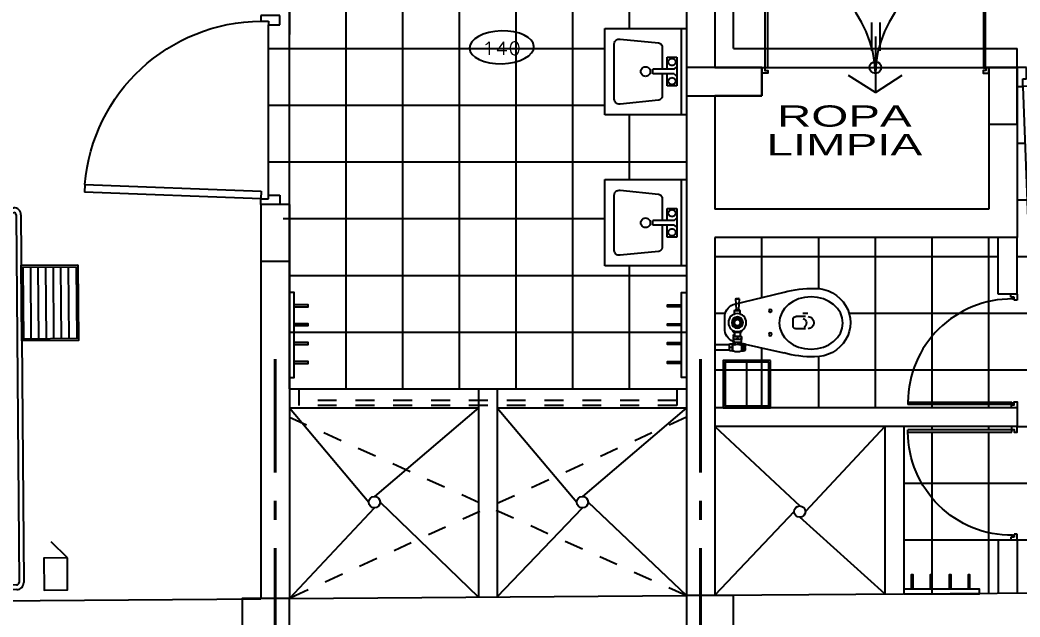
# Model space of a CAD drawing. Header units: millimetres. Extents: x 791 to 2661, y 209 to 602.
# Drawn here: x 1169.51 to 1174.8, y 473.17 to 476.33 of the extents above; entities that cross this region are included whole.
import ezdxf
from ezdxf.enums import TextEntityAlignment as Align

# ---------------------------------------------------------------- set-up
doc = ezdxf.new("R2010")
doc.units = ezdxf.units.MM
doc.header["$LTSCALE"] = 0.1
for name, pattern in [('ACAD_ISO10W100', [18, 12, -3, 0, -3]), ('DASHDOT', [1, 0.5, -0.25, 0, -0.25]), ('DASHED2', [9.525, 6.35, -3.175]), ('HIDDEN', [9.525, 6.35, -3.175])]:
    doc.linetypes.add(name, pattern=pattern)
for name, color, linetype in [('01', 1, 'Continuous'), ('02', 8, 'Continuous'), ('03', 8, 'Continuous'), ('06', 1, 'Continuous'), ('1TEXTO-05', 5, 'Continuous'), ('CASCO', 11, 'Continuous'), ('COLUMNAS', 1, 'Continuous'), ('Equipamiento', 1, 'Continuous'), ('N-AMB', 2, 'Continuous'), ('Pisos', 253, 'Continuous'), ('Proyecciones', 9, 'HIDDEN'), ('Puertas', 1, 'Continuous'), ('Sanitarios', 1, 'Continuous'), ('Ventana alta', 1, 'DASHED2')]:
    doc.layers.add(name, color=color, linetype=linetype)
doc.layers.add('EJES', color=1, linetype='DASHDOT', lineweight=40)
doc.styles.add('0', font='romans.SHX', dxfattribs={"width": 1.5})
doc.styles.add('ROMANS', font='', dxfattribs={"oblique": 1, "height": 0.075})
doc.styles.get('ROMANS').set_extended_font_data('Arial')
pattern_1 = [(360, (1176.73137, 473.27913), (7e-17, 0.3), []), (90, (1176.73137, 473.27913), (-0.3, 9e-17), [])]
pattern_2 = [(360, (1173.03137, 474.37913), (7e-17, 0.3), []), (90, (1173.03137, 474.37913), (-0.3, 9e-17), [])]

# ---------------------------------------------------------------- blocks, each defined once
blk = doc.blocks.new('A$C75F00277')
at = {"layer": 'Puertas'}
for p, q in [((0, 0.95), (0, 1)), ((0, 1), (0.1, 1)), ((0.06, 0.97), (0.06, 0.95)), ((0.1, 0.97), (0.06, 0.97)), ((0.1, 1), (0.1, 0.97)), ((0.06, 0.95), (0, 0.95)), ((1.0317, 0.106), (0.0985, 0.07)), ((1.0317, 0.106), (1.0333, 0.066)), ((0.0985, 0.07), (0.1, 0.03)), ((0.1, 0.03), (1.0333, 0.066)), ((0, 0.05), (0, 0)), ((0.06, 0.05), (0, 0.05)), ((0, 0), (0.1, 0)), ((0.06, 0.03), (0.06, 0.05)), ((0.1, 0.03), (0.06, 0.03)), ((0.1, 0), (0.1, 0.03))]:
    blk.add_line(p, q, dxfattribs=at)
blk.add_arc((0.0923, 0.0274), 0.9427, 4.7817, 89.5347, dxfattribs=at)
blk = doc.blocks.new('.6')
at = {"layer": '02'}
for p, q in [((-0.033, 0.579), (-0.033, 0.594)), ((-0.024, 0.579), (-0.033, 0.579)), ((-0.015, 0.579), (-0.024, 0.579)), ((-0.015, 0.564), (-0.015, 0.579)), ((0, 0.594), (0, 0.564)), ((0, 0.564), (-0.015, 0.564)), ((-0.5725, 0.0285), (-0.028, 0.0285)), ((-0.5725, 0.0285), (-0.5725, 0.0165)), ((-0.028, 0.0165), (-0.5725, 0.0165)), ((-0.028, 0.0285), (-0.028, 0.0165))]:
    blk.add_line(p, q, dxfattribs=at)
blk.add_lwpolyline([(0, 0), (-0.0304, 0), (-0.0304, 0.015), (-0.015, 0.015), (-0.015, 0.03), (0, 0.03)], close=True, dxfattribs=at)
at = {"layer": 'Puertas'}
for p, q in [((-0.024, 0.5695), (-0.015, 0.5695)), ((-0.028, 0.0165), (-0.028, 0.015))]:
    blk.add_line(p, q, dxfattribs=at)
blk.add_arc((-0.028, 0.025), 0.5445, 89.5746, 179.6297, dxfattribs=at)
blk = doc.blocks.new('puerta closet')
at = {"layer": 'Puertas'}
for p, q in [((1013.3278, 613.6709), (1013.3157, 613.6709)), ((1013.3157, 613.6709), (1013.3157, 613.121)), ((1013.3278, 613.1209), (1013.3278, 613.6709)), ((1014.4702, 613.1209), (1014.4702, 613.6709)), ((1014.4702, 613.6709), (1014.4823, 613.6709)), ((1014.4823, 613.6709), (1014.4823, 613.121)), ((1013.3278, 613.1209), (1013.3157, 613.1209)), ((1014.4702, 613.1209), (1014.4823, 613.1209))]:
    blk.add_line(p, q, dxfattribs=at)
for points in [[(1013.299, 613.6992), (1013.299, 613.6685), (1013.3141, 613.6685), (1013.3141, 613.6841), (1013.3293, 613.6841), (1013.3293, 613.6992)], [(1014.499, 613.6992), (1014.499, 613.6685), (1014.4838, 613.6685), (1014.4838, 613.6841), (1014.4687, 613.6841), (1014.4687, 613.6992)]]:
    blk.add_lwpolyline(points, close=True, dxfattribs=at)
for centre, start, end in [((1013.3063, 613.7134), 272.0773, 358.6307), ((1014.4917, 613.7134), 181.3693, 267.9227)]:
    blk.add_arc(centre, 0.5929, start, end, dxfattribs=at)
blk = doc.blocks.new('A$C634057D1')
for p, q in [((0, 0), (0, -0.0778)), ((0.027, 0), (0.027, -0.0778)), ((-0.212, -0.0973), (-0.2772, -0.3682)), ((-0.1795, -0.1048), (-0.182, -0.1073)), ((-0.162, -0.1048), (-0.1795, -0.1048)), ((-0.1795, -0.1348), (-0.1795, -0.1048)), ((-0.1591, -0.0988), (-0.162, -0.0988)), ((-0.162, -0.1062), (-0.162, -0.0988)), ((-0.0857, -0.0538), (-0.1421, -0.0538)), ((-0.066, -0.0978), (-0.0744, -0.0978)), ((-0.066, -0.0978), (-0.066, -0.1418)), ((-0.066, -0.1043), (-0.043, -0.1043)), ((-0.0477, -0.1043), (-0.0505, -0.0965)), ((-0.0472, -0.1043), (-0.0505, -0.0965)), ((-0.043, -0.0973), (-0.028, -0.0973)), ((-0.043, -0.1423), (-0.043, -0.0973)), ((-0.028, -0.1423), (-0.028, -0.0973)), ((-0.028, -0.0998), (-0.013, -0.0998)), ((-0.0169, -0.0973), (0.0437, -0.3664)), ((0.0037, -0.0993), (-0.013, -0.0993)), ((-0.013, -0.0993), (-0.013, -0.1403)), ((0.0331, -0.0948), (-0.0061, -0.0948)), ((-0.0061, -0.0948), (-0.0061, -0.0993)), ((0.0331, -0.0968), (-0.0061, -0.0968)), ((-0.0035, -0.0778), (-0.0035, -0.0948)), ((0.0305, -0.0778), (-0.0035, -0.0778)), ((0.0135, -0.0795), (0.0135, -0.0931)), ((0.0305, -0.0778), (0.0305, -0.0948)), ((0.0331, -0.0948), (0.0331, -0.0968)), ((-0.243, -0.1109), (-0.245, -0.1129)), ((-0.245, -0.1129), (-0.245, -0.1267)), ((-0.243, -0.1287), (-0.245, -0.1267)), ((-0.243, -0.1109), (-0.186, -0.1128)), ((-0.243, -0.1109), (-0.243, -0.1287)), ((-0.243, -0.1287), (-0.186, -0.1268)), ((-0.186, -0.1128), (-0.186, -0.1268)), ((-0.182, -0.1323), (-0.182, -0.1073)), ((-0.1795, -0.1348), (-0.182, -0.1323)), ((-0.162, -0.1348), (-0.1795, -0.1348)), ((-0.162, -0.1334), (-0.162, -0.1408)), ((-0.1591, -0.1408), (-0.162, -0.1408)), ((-0.066, -0.1418), (-0.0744, -0.1418)), ((-0.066, -0.1353), (-0.043, -0.1353)), ((-0.043, -0.1423), (-0.028, -0.1423)), ((-0.0408, -0.1198), (-0.0302, -0.1198)), ((-0.028, -0.1398), (-0.013, -0.1398)), ((0.0037, -0.1403), (-0.013, -0.1403)), ((-0.0061, -0.1403), (-0.0061, -0.1518)), ((0.0331, -0.1428), (-0.0061, -0.1428)), ((0.0331, -0.1518), (-0.0061, -0.1518)), ((-0.0035, -0.1518), (-0.0035, -0.1618)), ((0.0135, -0.1535), (0.0135, -0.1601)), ((0.0305, -0.1518), (0.0305, -0.1618)), ((0.0331, -0.1428), (0.0331, -0.1518)), ((0.0305, -0.1618), (-0.0035, -0.1618)), ((-0.099, -0.4147), (-0.134, -0.4147)), ((-0.149, -0.4801), (-0.149, -0.4297)), ((-0.084, -0.4801), (-0.084, -0.4297))]:
    blk.add_line(p, q)
blk.add_lwpolyline([(-0.1257, -0.1038), (-0.135, -0.1198), (-0.1257, -0.1358), (-0.1073, -0.1358), (-0.098, -0.1198), (-0.1073, -0.1038)], close=True)
for centre, radius in [((-0.1165, -0.1198), 0.0475), ((-0.1165, -0.1198), 0.03), ((-0.1165, -0.1198), 0.029), ((-0.1165, -0.1198), 0.0261), ((-0.1165, -0.1198), 0.024), ((-0.1165, -0.1198), 0.0232), ((-0.1165, -0.1198), 0.016), ((-0.1783, -0.2941), 0.00767), ((-0.0547, -0.2941), 0.00767)]:
    blk.add_circle(centre, radius)
for centre, radius, start, end in [((-0.1462, -0.1253), 0.0716, 87.5781, 156.9604), ((-0.1345, -0.1093), 0.0275, 157.5879, 171.3471), ((-0.0827, -0.1253), 0.0716, 23.0396, 92.4219), ((-0.0962, -0.1149), 0.0304, 7.8129, 34.2621), ((-0.0135, -0.1086), 0.0295, 157.5879, 202.4121), ((-0.0575, -0.1086), 0.0295, 337.5879, 22.4121), ((0.0241, -0.1198), 0.0371, 146.4915, 213.5085), ((0.005, -0.1001), 0.0223, 67.5879, 112.4121), ((0.005, -0.0725), 0.0223, 247.5879, 292.4121), ((0.039, -0.1198), 0.0408, 159.1987, 200.8013), ((0.022, -0.1001), 0.0223, 67.5879, 112.4121), ((0.022, -0.0725), 0.0223, 247.5879, 292.4121), ((-0.0134, -0.1198), 0.0519, 333.7158, 26.2842), ((-0.1802, -0.1176), 0.00754, 103.7683, 140.2425), ((-0.1802, -0.122), 0.00754, 219.7575, 256.2317), ((-0.1345, -0.1303), 0.0275, 188.6529, 202.4121), ((-0.0962, -0.1247), 0.0304, 325.7379, 352.1871), ((-0.0135, -0.131), 0.0295, 157.5879, 202.4121), ((-0.0575, -0.131), 0.0295, 337.5879, 22.4121), ((0.005, -0.1741), 0.0223, 67.5879, 112.4121), ((0.022, -0.1741), 0.0223, 67.5879, 112.4121), ((0.005, -0.1395), 0.0223, 247.5879, 292.4121), ((0.022, -0.1395), 0.0223, 247.5879, 292.4121), ((-0.134, -0.4297), 0.015, 90, 180), ((-0.099, -0.4297), 0.015, 0, 90), ((-0.1138, -0.4582), 0.0267, 202.8247, 331.5932), ((-0.1165, -0.4921), 0.0326, 184.6982, 357.3718)]:
    blk.add_arc(centre, radius, start, end)
for centre, major_axis, ratio, start_param, end_param in [((-0.1165, -0.5233), (0, -0.3339), 0.543435, 4.229443, 4.728782), ((-0.1165, -0.5233), (0, -0.3339), 0.543435, 1.554403, 2.060025), ((-0.1165, -0.5288), (0, -0.1893), 0.958462, 4.712389, 7.853982)]:
    blk.add_ellipse(centre, major_axis=major_axis, ratio=ratio, start_param=start_param, end_param=end_param)
blk.add_ellipse((-0.1144, -0.5096), major_axis=(0, -0.1683), ratio=0.821749)
blk = doc.blocks.new('A$C5FCB44E2')
at = {"layer": 'Sanitarios'}
for p, q in [((0, 0.4572, -0.1016), (0, 0.4572)), ((0, 0.4572, -0.1016), (0, 0.4572)), ((0, 0, -0.1016), (0, 0.4572, -0.1016)), ((0, 0.4572, -0.1016), (0.127, 0.4572, -0.1016)), ((0, 0), (0, 0.4572)), ((0, 0.4572), (0.127, 0.4572)), ((0.0254, 0.4572, 0.0508), (0.0254, 0, 0.0508)), ((0.127, 0.4572, -0.1016), (0.127, 0.4572)), ((0.127, 0.4572, -0.1016), (0.127, 0.4572)), ((0.127, 0.4572, -0.1016), (0.4318, 0.4572, -0.1016)), ((0.127, 0.4572), (0.4318, 0.4572)), ((0.4318, 0.4572, -0.1016), (0.4318, 0.4572)), ((0.4318, 0.4572, -0.1016), (0.4318, 0.4572)), ((0.4318, 0.4572, -0.1016), (0.4318, 0, -0.1016)), ((0.4318, 0.4572), (0.4318, 0)), ((0.1304, 0.3681), (0.1344, 0.3734)), ((0.1344, 0.3734), (0.1397, 0.3774)), ((0.1397, 0.3774), (0.1458, 0.3799)), ((0.1458, 0.3799), (0.1474, 0.3803)), ((0.1474, 0.3803), (0.3506, 0.4003)), ((0.3506, 0.4003), (0.3572, 0.4008)), ((0.3572, 0.4008), (0.3638, 0.3995)), ((0.3638, 0.3995), (0.3697, 0.3965)), ((0.3697, 0.3965), (0.3747, 0.3922)), ((0.3747, 0.3922), (0.3784, 0.3867)), ((0.3784, 0.3867), (0.3805, 0.3804)), ((0.3805, 0.3804), (0.381, 0.3754)), ((0.381, 0.3754), (0.381, 0.0818)), ((0.127, 0.3554), (0.1279, 0.362)), ((0.127, 0.2413), (0.127, 0.3554)), ((0.1279, 0.362), (0.1304, 0.3681)), ((0.0508, 0.1524, 0.0508), (0.0508, 0.3048, 0.0508)), ((0.0508, 0.3048, 0.0508), (0.1016, 0.3048, 0.0508)), ((0.0572, 0.2794, 0.0508), (0.0578, 0.2843, 0.0508)), ((0.0578, 0.2745, 0.0508), (0.0572, 0.2794, 0.0508)), ((0.0578, 0.2843, 0.0508), (0.0597, 0.2889, 0.0508)), ((0.0597, 0.2699, 0.0508), (0.0578, 0.2745, 0.0508)), ((0.0597, 0.2889, 0.0508), (0.0627, 0.2929, 0.0508)), ((0.0627, 0.2659, 0.0508), (0.0597, 0.2699, 0.0508)), ((0.0627, 0.2929, 0.0508), (0.0667, 0.2959, 0.0508)), ((0.0667, 0.2629, 0.0508), (0.0627, 0.2659, 0.0508)), ((0.0667, 0.2959, 0.0508), (0.0713, 0.2978, 0.0508)), ((0.0713, 0.2978, 0.0508), (0.0762, 0.2985, 0.0508)), ((0.0762, 0.2985, 0.0508), (0.0811, 0.2978, 0.0508)), ((0.0811, 0.2978, 0.0508), (0.0857, 0.2959, 0.0508)), ((0.0857, 0.2959, 0.0508), (0.0897, 0.2929, 0.0508)), ((0.0897, 0.2659, 0.0508), (0.0857, 0.2629, 0.0508)), ((0.0897, 0.2929, 0.0508), (0.0927, 0.2889, 0.0508)), ((0.0927, 0.2699, 0.0508), (0.0897, 0.2659, 0.0508)), ((0.0927, 0.2889, 0.0508), (0.0946, 0.2843, 0.0508)), ((0.0946, 0.2745, 0.0508), (0.0927, 0.2699, 0.0508)), ((0.0946, 0.2843, 0.0508), (0.0953, 0.2794, 0.0508)), ((0.0953, 0.2794, 0.0508), (0.0946, 0.2745, 0.0508)), ((0.1016, 0.3048, 0.0508), (0.1016, 0.2413, 0.0508)), ((0.0635, 0.2413, 0.0508), (0.0508, 0.254, 0.0508)), ((0.0635, 0.2159, 0.0508), (0.0508, 0.2032, 0.0508)), ((0.0635, 0.2413, 0.0508), (0.1778, 0.2413, 0.0508)), ((0.0635, 0.2159, 0.0508), (0.1778, 0.2159, 0.0508)), ((0.0713, 0.261, 0.0508), (0.0667, 0.2629, 0.0508)), ((0.0762, 0.2604, 0.0508), (0.0713, 0.261, 0.0508)), ((0.0811, 0.261, 0.0508), (0.0762, 0.2604, 0.0508)), ((0.0762, 0.2604, 0.0508), (0.0762, 0.2604, 0.0508)), ((0.0857, 0.2629, 0.0508), (0.0811, 0.261, 0.0508)), ((0.1016, 0.2159, 0.0508), (0.1016, 0.1524, 0.0508)), ((0.127, 0.1018), (0.127, 0.2159)), ((0.1778, 0.2413, 0.0508), (0.1778, 0.2159, 0.0508)), ((0.1905, 0.2286, 0.0508), (0.1914, 0.2352, 0.0508)), ((0.1914, 0.222, 0.0508), (0.1905, 0.2286, 0.0508)), ((0.1914, 0.2352, 0.0508), (0.1939, 0.2413, 0.0508)), ((0.1939, 0.2159, 0.0508), (0.1914, 0.222, 0.0508)), ((0.1939, 0.2413, 0.0508), (0.1979, 0.2466, 0.0508)), ((0.1979, 0.2106, 0.0508), (0.1939, 0.2159, 0.0508)), ((0.1979, 0.2466, 0.0508), (0.2032, 0.2506, 0.0508)), ((0.2032, 0.2506, 0.0508), (0.2093, 0.2531, 0.0508)), ((0.2093, 0.2531, 0.0508), (0.2159, 0.254, 0.0508)), ((0.2159, 0.254, 0.0508), (0.2225, 0.2531, 0.0508)), ((0.2225, 0.2531, 0.0508), (0.2286, 0.2506, 0.0508)), ((0.2286, 0.2506, 0.0508), (0.2339, 0.2466, 0.0508)), ((0.2339, 0.2466, 0.0508), (0.2379, 0.2413, 0.0508)), ((0.2379, 0.2159, 0.0508), (0.2339, 0.2106, 0.0508)), ((0.2379, 0.2413, 0.0508), (0.2404, 0.2352, 0.0508)), ((0.2404, 0.222, 0.0508), (0.2379, 0.2159, 0.0508)), ((0.2404, 0.2352, 0.0508), (0.2413, 0.2286, 0.0508)), ((0.2413, 0.2286, 0.0508), (0.2404, 0.222, 0.0508)), ((0.0572, 0.1778, 0.0508), (0.0578, 0.1827, 0.0508)), ((0.0578, 0.1729, 0.0508), (0.0572, 0.1778, 0.0508)), ((0.0578, 0.1827, 0.0508), (0.0597, 0.1873, 0.0508)), ((0.0597, 0.1683, 0.0508), (0.0578, 0.1729, 0.0508)), ((0.0597, 0.1873, 0.0508), (0.0627, 0.1913, 0.0508)), ((0.0627, 0.1643, 0.0508), (0.0597, 0.1683, 0.0508)), ((0.0627, 0.1913, 0.0508), (0.0667, 0.1943, 0.0508)), ((0.0667, 0.1613, 0.0508), (0.0627, 0.1643, 0.0508)), ((0.0667, 0.1943, 0.0508), (0.0713, 0.1962, 0.0508)), ((0.0713, 0.1594, 0.0508), (0.0667, 0.1613, 0.0508)), ((0.0713, 0.1962, 0.0508), (0.0762, 0.1969, 0.0508)), ((0.0762, 0.1588, 0.0508), (0.0713, 0.1594, 0.0508)), ((0.0762, 0.1969, 0.0508), (0.0811, 0.1962, 0.0508)), ((0.0811, 0.1594, 0.0508), (0.0762, 0.1588, 0.0508)), ((0.0762, 0.1588, 0.0508), (0.0762, 0.1588, 0.0508)), ((0.0811, 0.1962, 0.0508), (0.0857, 0.1943, 0.0508)), ((0.0857, 0.1613, 0.0508), (0.0811, 0.1594, 0.0508)), ((0.0857, 0.1943, 0.0508), (0.0897, 0.1913, 0.0508)), ((0.0897, 0.1643, 0.0508), (0.0857, 0.1613, 0.0508)), ((0.0897, 0.1913, 0.0508), (0.0927, 0.1873, 0.0508)), ((0.0927, 0.1683, 0.0508), (0.0897, 0.1643, 0.0508)), ((0.0927, 0.1873, 0.0508), (0.0946, 0.1827, 0.0508)), ((0.0946, 0.1729, 0.0508), (0.0927, 0.1683, 0.0508)), ((0.0946, 0.1827, 0.0508), (0.0953, 0.1778, 0.0508)), ((0.0953, 0.1778, 0.0508), (0.0946, 0.1729, 0.0508)), ((0.2032, 0.2066, 0.0508), (0.1979, 0.2106, 0.0508)), ((0.2093, 0.2041, 0.0508), (0.2032, 0.2066, 0.0508)), ((0.2159, 0.2032, 0.0508), (0.2093, 0.2041, 0.0508)), ((0.2225, 0.2041, 0.0508), (0.2159, 0.2032, 0.0508)), ((0.2159, 0.2032, 0.0508), (0.2159, 0.2032, 0.0508)), ((0.2286, 0.2066, 0.0508), (0.2225, 0.2041, 0.0508)), ((0.2339, 0.2106, 0.0508), (0.2286, 0.2066, 0.0508)), ((0.1016, 0.1524, 0.0508), (0.0508, 0.1524, 0.0508)), ((0.1271, 0.1002), (0.127, 0.1018)), ((0.1283, 0.0936), (0.1271, 0.1002)), ((0.1313, 0.0877), (0.1283, 0.0936)), ((0.1356, 0.0827), (0.1313, 0.0877)), ((0.1411, 0.079), (0.1356, 0.0827)), ((0.1474, 0.0769), (0.1411, 0.079)), ((0.3506, 0.0569), (0.1474, 0.0769)), ((0.3556, 0.0564), (0.3506, 0.0569)), ((0.3622, 0.0573), (0.3556, 0.0564)), ((0.3683, 0.0598), (0.3622, 0.0573)), ((0.3736, 0.0638), (0.3683, 0.0598)), ((0.3776, 0.0691), (0.3736, 0.0638)), ((0.3801, 0.0752), (0.3776, 0.0691)), ((0.381, 0.0818), (0.3801, 0.0752)), ((0, 0, -0.1016), (0, 0)), ((0, 0, -0.1016), (0, 0)), ((0.127, 0, -0.1016), (0, 0, -0.1016)), ((0.127, 0), (0, 0)), ((0.127, 0, -0.1016), (0.127, 0)), ((0.127, 0, -0.1016), (0.127, 0)), ((0.4318, 0, -0.1016), (0.127, 0, -0.1016)), ((0.4318, 0), (0.127, 0)), ((0.4318, 0, -0.1016), (0.4318, 0)), ((0.4318, 0, -0.1016), (0.4318, 0))]:
    blk.add_line(p, q, dxfattribs=at)
blk = doc.blocks.new('CC-6')
at = {"layer": 'Equipamiento', "linetype": 'Continuous'}
for p, q in [((-1.9391, 0.1164), (-1.939, 0.9039)), ((-1.9141, 0.1164), (-1.914, 0.9039)), ((-1.9016, 0.9414), (0.0435, 0.9414)), ((-1.9016, 0.9164), (0.0435, 0.9164)), ((0.056, 0.9039), (0.0559, 0.1164)), ((0.081, 0.9039), (0.0809, 0.1164)), ((-1.8641, 0.1664), (-1.864, 0.8539)), ((-1.8516, 0.8664), (-1.3766, 0.8664)), ((-1.3641, 0.1664), (-1.364, 0.8539)), ((-1.3766, 0.1539), (-1.8516, 0.1539)), ((0.0435, 0.1039), (-1.9016, 0.1039)), ((0.0435, 0.0789), (-1.9016, 0.0789))]:
    blk.add_line(p, q, dxfattribs=at)
for points in [[(-1.9015, 0.9414, 0.414214), (-1.939, 0.9039)], [(-1.9015, 0.9164, 0.414214), (-1.914, 0.9039)], [(0.081, 0.9039, 0.414214), (0.0435, 0.9414)], [(0.056, 0.9039, 0.414214), (0.0435, 0.9164)], [(-1.8515, 0.8664, 0.414214), (-1.864, 0.8539)], [(-1.364, 0.8539, 0.414214), (-1.3765, 0.8664)], [(-1.864, 0.1664, 0.414214), (-1.8515, 0.1539)], [(-1.3765, 0.1539, 0.414214), (-1.364, 0.1664)], [(-1.939, 0.1164, 0.414214), (-1.9015, 0.0789)], [(-1.914, 0.1164, 0.414214), (-1.9015, 0.1039)], [(0.0435, 0.1039, 0.414214), (0.056, 0.1164)], [(0.0435, 0.0789, 0.414214), (0.081, 0.1164)]]:
    blk.add_lwpolyline(points, format="xyb", dxfattribs=at)
blk = doc.blocks.new('MA-47')
for p, q in [((-0.1, 0.01), (-0.1, 0.39)), ((-0.06, 0.01), (-0.06, 0.39)), ((-0.02, 0.01), (-0.02, 0.39)), ((0.02, 0.01), (0.02, 0.39)), ((0.06, 0.01), (0.06, 0.39)), ((0.1, 0.01), (0.1, 0.39))]:
    blk.add_line(p, q)
for points in [[(0.15, 0.4), (0.15, 0), (-0.15, 0), (-0.15, 0.4)], [(0.14, 0.39), (0.14, 0.01), (-0.14, 0.01), (-0.14, 0.39)]]:
    blk.add_lwpolyline(points, close=True)
blk = doc.blocks.new('A$C43255245')
at = {"layer": 'Equipamiento', "rotation": 90}
blk.add_blockref('MA-47', (0.4, 0.15), dxfattribs=at)
blk = doc.blocks.new('TIMBRE-1')
blk.add_line((0, -0.085), (0.0849, -0.1699))
blk.add_lwpolyline([(0, -0.085), (0.125, -0.085), (0.125, 0.085), (0, 0.085)], close=True)
blk = doc.blocks.new('A$C28521B53')
at = {"layer": 'Equipamiento', "rotation": 180}
blk.add_blockref('TIMBRE-1', (0.125, 0.085), dxfattribs=at)
blk = doc.blocks.new('MP-1')
at = {"layer": 'Equipamiento'}
blk.add_line((0.115, 0), (0.115, -0.23), dxfattribs=at)
for points in [[(-0.01, -0.24), (0.24, -0.24), (0.24, 0.01), (-0.01, 0.01)], [(0, -0.23), (0.23, -0.23), (0.23, 0), (0, 0)]]:
    blk.add_lwpolyline(points, close=True, dxfattribs=at)
blk = doc.blocks.new('MCC34')
for p, q in [((1020.0426, 590.2017), (1020.0426, 590.1267)), ((1020.1426, 590.2017), (1020.1426, 590.1267)), ((1020.2426, 590.2017), (1020.2426, 590.1267))]:
    blk.add_line(p, q)
blk.add_lwpolyline([(1020.2926, 590.2267), (1019.8926, 590.2267), (1019.8926, 590.2017), (1020.2926, 590.2017)], close=True)
for points in [[(1019.9426, 590.2017), (1019.9426, 590.1267), (1019.9526, 590.1267), (1019.9526, 590.2017)], [(1020.0426, 590.2017), (1020.0426, 590.1267), (1020.0526, 590.1267), (1020.0526, 590.2017)], [(1020.1426, 590.2017), (1020.1426, 590.1267), (1020.1526, 590.1267), (1020.1526, 590.2017)], [(1020.2426, 590.2017), (1020.2426, 590.1267), (1020.2526, 590.1267), (1020.2526, 590.2017)]]:
    blk.add_lwpolyline(points)
blk = doc.blocks.new('MC-34')
for p, q in [((-0.025, 0.05), (-0.1, 0.05)), ((-0.025, -0.05), (-0.1, -0.05)), ((-0.025, -0.15), (-0.1, -0.15))]:
    blk.add_line(p, q)
blk.add_lwpolyline([(0, -0.225), (0, 0.225), (-0.025, 0.225), (-0.025, -0.225)], close=True)
for points in [[(-0.025, 0.15), (-0.1, 0.15), (-0.1, 0.14), (-0.025, 0.14)], [(-0.025, 0.05), (-0.1, 0.05), (-0.1, 0.04), (-0.025, 0.04)], [(-0.025, -0.05), (-0.1, -0.05), (-0.1, -0.06), (-0.025, -0.06)], [(-0.025, -0.15), (-0.1, -0.15), (-0.1, -0.16), (-0.025, -0.16)]]:
    blk.add_lwpolyline(points)
blk = doc.blocks.new('A$C34EA66F1')
at = {"layer": 'Equipamiento', "rotation": 180}
blk.add_blockref('MC-34', (0, 0.225), dxfattribs=at)

msp = doc.modelspace()

# ---------------------------------------------------------------- hatches: boundary and pattern name
at = {"layer": 'Pisos'}
h = msp.add_hatch(dxfattribs=at)
h.set_pattern_fill('_USER', color=256, scale=0.3, style=0, double=1, pattern_type=0)
h.set_pattern_definition(pattern_2)
h.paths.add_polyline_path([(1172.5996, 476.286), (1172.9044, 476.286), (1173.0314, 476.286), (1173.0314, 476.9291), (1172.8064, 476.9291), (1172.8064, 476.9291), (1172.766, 476.9291), (1172.766, 476.9493), (1172.7733, 476.9493), (1172.7733, 476.9615, 0.414496), (1172.0447, 477.7002), (1172.0447, 476.9669), (1172.0266, 476.9669), (1172.0266, 476.9493), (1172.0468, 476.9493), (1172.0468, 476.9291), (1172.0064, 476.9291), (1172.0064, 476.9291), (1171.7314, 476.9291), (1171.691, 476.9291), (1171.691, 476.9493), (1171.6983, 476.9493), (1171.6983, 476.9615, 0.414496), (1170.9697, 477.7002), (1170.9697, 476.9669), (1170.9516, 476.9669), (1170.9516, 476.9493), (1170.9718, 476.9493), (1170.9718, 476.9291), (1170.9314, 476.9291), (1170.9314, 476.0541), (1170.8614, 476.0541), (1170.8614, 476.0301), (1171.608, 476.0013), (1171.6067, 475.9694, -0.387638), (1170.8614, 475.2781), (1170.8614, 475.2541), (1170.9314, 475.2541), (1170.9314, 474.3791), (1171.9314, 474.3791), (1172.0314, 474.3791), (1173.0314, 474.3791), (1173.0314, 475.0288), (1172.9044, 475.0288), (1172.5996, 475.0288), (1172.5996, 475.486), (1172.9044, 475.486), (1173.0314, 475.486), (1173.0314, 475.8288), (1172.9044, 475.8288), (1172.5996, 475.8288)])
h = msp.add_hatch(dxfattribs=at)
h.set_pattern_fill('_USER', color=256, scale=0.3, style=0, double=1, pattern_type=0)
h.set_pattern_definition(pattern_2)
h.paths.add_polyline_path([(1170.9314, 475.3541), (1171.2548, 475.3796), (1171.7533, 475.7224), (1171.694, 476.0095), (1171.361, 476.096), (1171.0737, 476.096), (1170.9757, 476.2084), (1170.8214, 476.3041), (1170.8214, 475.4041), (1170.8814, 475.4041), (1170.8814, 475.3541)])
h = msp.add_hatch(dxfattribs=at)
h.set_pattern_fill('_USER', color=256, scale=0.3, style=0, double=1, pattern_type=0)
h.set_pattern_definition(pattern_1)
edge = h.paths.add_edge_path()
edge.add_line((1174.7814, 473.299), (1176.7314, 473.314))
edge.add_line((1176.7314, 473.314), (1176.7314, 474.2991))
edge.add_line((1176.7314, 474.2991), (1176.507, 474.2889))
edge.add_arc((1176.4921, 474.4736), 0.1853, 240.9746, 274.6235, ccw=False)
edge.add_arc((1176.5006, 474.4613), 0.1792, 211.0076, 236.6819, ccw=False)
edge.add_arc((1176.5194, 474.4696), 0.1996, 189.2906, 210.2565, ccw=False)
edge.add_arc((1176.705, 474.5083), 0.389, 183.6551, 190.5033, ccw=False)
edge.add_arc((1179.2335, 474.5291), 2.9171, 179.1036, 180.8964, ccw=False)
edge.add_arc((1176.705, 474.55), 0.389, 169.4967, 176.3449, ccw=False)
edge.add_arc((1176.5194, 474.5887), 0.1996, 149.7435, 170.7094, ccw=False)
edge.add_arc((1176.5006, 474.5969), 0.1792, 123.3181, 148.9924, ccw=False)
edge.add_arc((1176.4921, 474.5846), 0.1853, 85.3765, 119.0254, ccw=False)
edge.add_line((1176.507, 474.7693), (1176.7314, 474.7591))
edge.add_line((1176.7314, 474.7591), (1176.7314, 475.0991))
edge.add_line((1176.7314, 475.0991), (1176.507, 475.0889))
edge.add_arc((1176.4921, 475.2736), 0.1853, 240.9746, 274.6235, ccw=False)
edge.add_arc((1176.5006, 475.2613), 0.1792, 211.0076, 236.6819, ccw=False)
edge.add_arc((1176.5194, 475.2696), 0.1996, 189.2906, 210.2565, ccw=False)
edge.add_arc((1176.705, 475.3083), 0.389, 183.6551, 190.5033, ccw=False)
edge.add_arc((1179.2335, 475.3291), 2.9171, 179.1036, 180.8964, ccw=False)
edge.add_arc((1176.705, 475.35), 0.389, 169.4967, 176.3449, ccw=False)
edge.add_arc((1176.5194, 475.3887), 0.1996, 149.7435, 170.7094, ccw=False)
edge.add_arc((1176.5006, 475.3969), 0.1792, 123.3181, 148.9924, ccw=False)
edge.add_arc((1176.4921, 475.3846), 0.1853, 85.3765, 119.0254, ccw=False)
edge.add_line((1176.507, 475.5693), (1176.7314, 475.5591))
edge.add_line((1176.7314, 475.5591), (1176.7314, 475.9291))
edge.add_line((1176.7314, 475.9291), (1175.7814, 475.9291))
edge.add_line((1175.7814, 475.9291), (1175.7814, 475.9791))
edge.add_line((1175.7814, 475.9791), (1175.7514, 475.9791))
edge.add_arc((1174.8087, 475.9868), 0.9427, 274.7817, 359.5347, ccw=False)
edge.add_line((1174.8873, 475.0474), (1174.8473, 475.0459))
edge.add_line((1174.8473, 475.0459), (1174.8114, 475.9791))
edge.add_line((1174.8114, 475.9791), (1174.7814, 475.9791))
edge.add_line((1174.7814, 475.9791), (1174.7814, 474.8488))
edge.add_line((1174.7814, 474.8488), (1174.7662, 474.8488))
edge.add_line((1174.7662, 474.8488), (1174.7662, 474.8543))
edge.add_line((1174.7662, 474.8543), (1174.7571, 474.8543))
edge.add_arc((1174.753, 474.3044), 0.55, 89.5746, 179.6297)
edge.add_line((1174.2031, 474.3079), (1174.753, 474.3079))
edge.add_line((1174.753, 474.3079), (1174.753, 474.2943))
edge.add_line((1174.753, 474.2943), (1174.7662, 474.2943))
edge.add_line((1174.7662, 474.2943), (1174.7662, 474.3094))
edge.add_line((1174.7662, 474.3094), (1174.7814, 474.3094))
edge.add_line((1174.7814, 474.3094), (1174.7814, 474.1488))
edge.add_line((1174.7814, 474.1488), (1174.7662, 474.1488))
edge.add_line((1174.7662, 474.1488), (1174.7662, 474.164))
edge.add_line((1174.7662, 474.164), (1174.753, 474.164))
edge.add_line((1174.753, 474.164), (1174.753, 474.1503))
edge.add_line((1174.753, 474.1503), (1174.2031, 474.1503))
edge.add_arc((1174.753, 474.1539), 0.55, 180.3703, 270.4254)
edge.add_line((1174.7571, 473.6039), (1174.7662, 473.6039))
edge.add_line((1174.7662, 473.6039), (1174.7662, 473.6094))
edge.add_line((1174.7662, 473.6094), (1174.7814, 473.6094))
edge.add_line((1174.7814, 473.6094), (1174.7814, 473.299))
h = msp.add_hatch(dxfattribs=at)
h.set_pattern_fill('_USER', color=256, scale=0.3, style=0, double=1, pattern_type=0)
h.set_pattern_definition(pattern_1)
edge = h.paths.add_edge_path()
edge.add_line((1174.7571, 474.8543), (1174.7662, 474.8543))
edge.add_line((1174.7662, 474.8543), (1174.7662, 474.864))
edge.add_line((1174.7662, 474.864), (1174.7571, 474.864))
edge.add_line((1174.7571, 474.864), (1174.748, 474.864))
edge.add_line((1174.748, 474.864), (1174.748, 474.8791))
edge.add_line((1174.748, 474.8791), (1174.6814, 474.8791))
edge.add_line((1174.6814, 474.8791), (1174.6814, 475.1791))
edge.add_line((1174.6814, 475.1791), (1173.1814, 475.1791))
edge.add_line((1173.1814, 475.1791), (1173.1814, 474.6126))
edge.add_line((1173.1814, 474.6126), (1173.2592, 474.6126))
edge.add_line((1173.2592, 474.6126), (1173.2592, 474.6161))
edge.add_line((1173.2592, 474.6161), (1173.2762, 474.6161))
edge.add_line((1173.2762, 474.6161), (1173.2762, 474.6188))
edge.add_line((1173.2762, 474.6188), (1173.2796, 474.6188))
edge.add_arc((1173.3012, 474.5885), 0.0371, 123.5085, 125.4136, ccw=False)
edge.add_line((1173.2807, 474.6195), (1173.2807, 474.6287))
edge.add_arc((1173.3067, 474.6953), 0.0716, 177.5781, 248.6697, ccw=False)
edge.add_line((1173.2352, 474.6984), (1173.2352, 474.7558))
edge.add_arc((1173.3067, 474.7588), 0.0716, 113.0396, 182.4219, ccw=False)
edge.add_line((1173.2787, 474.8247), (1173.2932, 474.8281))
edge.add_line((1173.2932, 474.8281), (1173.2922, 474.8576))
edge.add_line((1173.2922, 474.8576), (1173.3102, 474.8576))
edge.add_line((1173.3102, 474.8576), (1173.3093, 474.832))
edge.add_line((1173.3093, 474.832), (1173.5496, 474.8898))
edge.add_ellipse((1173.7046, 474.7291), major_axis=(0.3339, 0), ratio=0.543435, start_angle=89.0607, end_angle=117.6708, ccw=False)
edge.add_ellipse((1173.7101, 474.7291), major_axis=(0.1893, 0), ratio=0.958462, start_angle=270, end_angle=450, ccw=False)
edge.add_ellipse((1173.7046, 474.7291), major_axis=(0.3339, 0), ratio=0.543435, start_angle=241.9692, end_angle=270.9393, ccw=False)
edge.add_line((1173.5477, 474.5689), (1173.3432, 474.615))
edge.add_line((1173.3432, 474.615), (1173.3432, 474.5821))
edge.add_line((1173.3432, 474.5821), (1173.3332, 474.5821))
edge.add_line((1173.3332, 474.5821), (1173.3332, 474.5795))
edge.add_line((1173.3332, 474.5795), (1173.3242, 474.5795))
edge.add_arc((1173.3012, 474.6261), 0.0519, 243.7158, 296.2842, ccw=False)
edge.add_line((1173.2782, 474.5795), (1173.2732, 474.5795))
edge.add_arc((1173.2539, 474.5906), 0.0223, 330.0509, 337.5879)
edge.add_line((1173.2745, 474.5821), (1173.2592, 474.5821))
edge.add_line((1173.2592, 474.5821), (1173.2592, 474.5856))
edge.add_line((1173.2592, 474.5856), (1173.1814, 474.5856))
edge.add_line((1173.1814, 474.5856), (1173.1814, 474.2791))
edge.add_line((1173.1814, 474.2791), (1174.7507, 474.2791))
edge.add_line((1174.7507, 474.2791), (1174.7507, 474.2958))
edge.add_line((1174.7507, 474.2958), (1174.2031, 474.2958))
edge.add_line((1174.2031, 474.2958), (1174.2031, 474.3079))
edge.add_arc((1174.753, 474.3044), 0.55, 89.5746, 179.6297, ccw=False)
h = msp.add_hatch(dxfattribs=at)
h.set_pattern_fill('_USER', color=256, scale=0.3, style=0, double=1, pattern_type=0)
h.set_pattern_definition(pattern_1)
edge = h.paths.add_edge_path()
edge.add_line((1174.1814, 473.2944), (1174.6814, 473.2983))
edge.add_line((1174.6814, 473.2983), (1174.6814, 473.5791))
edge.add_line((1174.6814, 473.5791), (1174.748, 473.5791))
edge.add_line((1174.748, 473.5791), (1174.748, 473.5943))
edge.add_line((1174.748, 473.5943), (1174.7662, 473.5943))
edge.add_line((1174.7662, 473.5943), (1174.7662, 473.6039))
edge.add_line((1174.7662, 473.6039), (1174.7571, 473.6039))
edge.add_arc((1174.753, 474.1539), 0.55, 180.3703, 270.4254, ccw=False)
edge.add_line((1174.2031, 474.1503), (1174.2031, 474.1625))
edge.add_line((1174.2031, 474.1625), (1174.7507, 474.1625))
edge.add_line((1174.7507, 474.1625), (1174.7507, 474.1791))
edge.add_line((1174.7507, 474.1791), (1174.1814, 474.1791))
edge.add_line((1174.1814, 474.1791), (1174.1814, 473.2944))

# ---------------------------------------------------------------- linework, layer by layer
at = {"layer": '01'}
msp.add_line((1174.0314, 476.2423), (1174.0314, 475.9469), dxfattribs=at)
at = {"layer": '02'}
msp.add_circle((1174.0314, 476.0791), 0.0311, dxfattribs=at)
at = {"layer": '03'}
for p, q in [((1174.0106, 476.3173), (1174.0103, 476.1673)), ((1174.0547, 476.3172), (1174.0544, 476.1672)), ((1174.0314, 475.9469), (1173.8884, 476.0365)), ((1174.0314, 475.9469), (1174.1736, 476.0376)), ((1174.6814, 474.8791), (1174.6814, 475.1791)), ((1174.7814, 474.8791), (1174.7814, 475.1791)), ((1174.7814, 474.8791), (1174.6814, 474.8791)), ((1174.7814, 473.5791), (1174.6814, 473.5791)), ((1174.6814, 473.5791), (1174.6814, 473.2983)), ((1174.7814, 473.5791), (1174.7814, 473.299))]:
    msp.add_line(p, q, dxfattribs=at)
at = {"layer": '06'}
for p, q in [((1173.1814, 478.5791), (1173.1814, 476.0791)), ((1170.9314, 478.4291), (1170.9314, 476.2541)), ((1173.0314, 478.4291), (1173.0314, 473.2856)), ((1173.1814, 476.0791), (1173.4314, 476.0791)), ((1173.4314, 476.0791), (1173.4314, 475.9291)), ((1174.6314, 476.0791), (1174.7814, 476.0791)), ((1174.6314, 476.0791), (1174.6314, 475.3291)), ((1174.7814, 476.0791), (1174.7814, 475.1791)), ((1173.1814, 475.9291), (1173.1814, 475.3291)), ((1173.4314, 475.9291), (1173.1814, 475.9291)), ((1170.7814, 475.3541), (1170.7814, 473.2683)), ((1170.9314, 475.3541), (1170.7814, 475.3541)), ((1170.9314, 475.3541), (1170.9314, 473.2695)), ((1174.6314, 475.3291), (1173.1814, 475.3291)), ((1173.1814, 475.1791), (1173.1814, 473.2867)), ((1174.7814, 475.1791), (1173.1814, 475.1791)), ((1171.9314, 474.3791), (1171.9314, 473.2771)), ((1171.9314, 474.3791), (1172.0314, 474.3791)), ((1172.0314, 474.3791), (1172.0314, 473.2779)), ((1174.7814, 474.2791), (1173.1814, 474.2791)), ((1174.7814, 474.2791), (1174.7814, 474.1791)), ((1174.7814, 474.1791), (1173.1814, 474.1791)), ((1163.0314, 473.2088), (1170.7814, 473.2683)), ((1170.9314, 473.2695), (1173.0314, 473.2856)), ((1173.1814, 473.2867), (1176.7314, 473.314))]:
    msp.add_line(p, q, dxfattribs=at)
at = {"layer": 'COLUMNAS', "ltscale": 0.15}
for points in [[(1173.4314, 475.9291), (1173.4314, 476.0791), (1173.0314, 476.0791), (1173.0314, 475.9291)], [(1174.6314, 475.7791), (1174.7814, 475.7791), (1174.7814, 476.0791), (1174.6314, 476.0791)], [(1170.7814, 475.0541), (1170.9314, 475.0541), (1170.9314, 475.3541), (1170.7814, 475.3541)], [(1170.6814, 473.0195), (1170.9314, 473.0195), (1170.9314, 473.2695), (1170.6814, 473.2695)], [(1173.0314, 473.0356), (1173.2814, 473.0356), (1173.2814, 473.2856), (1173.0314, 473.2856)]]:
    msp.add_lwpolyline(points, close=True, dxfattribs=at)
at = {"layer": 'EJES', "linetype": 'ACAD_ISO10W100', "ltscale": 0.5}
for p, q in [((1170.8564, 474.5361), (1170.8564, 470.5371)), ((1173.1064, 474.5361), (1173.1064, 470.5371))]:
    msp.add_line(p, q, dxfattribs=at)
at = {"layer": 'N-AMB', "ltscale": 0.5, "extrusion": (0, 0, -1)}
msp.add_ellipse((1172.0548, 476.1857), major_axis=(-0.1707, -0.0044), ratio=0.506987, dxfattribs=at)
at = {"layer": 'Pisos', "ltscale": 0.15}
for p, q in [((1173.2814, 476.1791), (1173.2814, 478.6791)), ((1170.8214, 475.4041), (1170.8214, 476.3041)), ((1170.9314, 474.2791), (1171.3514, 473.7791)), ((1171.9314, 474.2791), (1171.3814, 473.8091)), ((1172.0314, 474.2791), (1172.4514, 473.7791)), ((1173.0314, 474.2791), (1172.4814, 473.8091)), ((1173.1814, 474.1791), (1173.6314, 473.7591)), ((1174.0814, 474.1791), (1173.6614, 473.7291)), ((1170.9314, 473.2695), (1171.3814, 473.7491)), ((1171.9314, 473.2771), (1171.4114, 473.7791)), ((1172.0314, 473.2779), (1172.4814, 473.7491)), ((1173.0314, 473.2856), (1172.5114, 473.7791)), ((1172.5114, 473.7791), (1173.0314, 473.2856)), ((1172.5114, 473.7791), (1173.0314, 473.2856)), ((1173.6014, 473.7291), (1173.1814, 473.2867)), ((1174.0814, 473.2937), (1173.6314, 473.6991))]:
    msp.add_line(p, q, dxfattribs=at)
at = {"layer": 'Pisos'}
for p, q in [((1173.2814, 476.1791), (1174.7814, 476.1791)), ((1174.7814, 476.0791), (1174.7814, 476.1791)), ((1173.4314, 476.0791), (1174.6314, 476.0791))]:
    msp.add_line(p, q, dxfattribs=at)
at = {"layer": 'Pisos', "ltscale": 0.15}
for centre in [(1171.3814, 473.7791), (1172.4814, 473.7791), (1173.6314, 473.7291)]:
    msp.add_circle(centre, 0.03, dxfattribs=at)
at = {"layer": 'Proyecciones', "ltscale": 0.15}
for p, q in [((1170.9314, 475.3541), (1170.9314, 476.3541)), ((1170.9314, 474.2291), (1173.0314, 473.2856)), ((1173.0314, 474.2291), (1170.9314, 473.2695))]:
    msp.add_line(p, q, dxfattribs=at)
at = {"layer": 'Sanitarios'}
for p, q in [((1170.9314, 474.3791), (1171.9314, 474.3791)), ((1172.0314, 474.3791), (1173.0314, 474.3791)), ((1170.9314, 474.2791), (1171.9314, 474.2791)), ((1172.0314, 474.2791), (1173.0314, 474.2791)), ((1174.0814, 474.1791), (1174.0814, 473.2937)), ((1174.1814, 474.1791), (1174.1814, 473.2944))]:
    msp.add_line(p, q, dxfattribs=at)
at = {"layer": 'Ventana alta', "linetype": 'DASHED2', "ltscale": 0.15}
for p, q in [((1170.9814, 474.3791), (1170.9814, 474.2916)), ((1172.9814, 474.3791), (1172.9814, 474.2916)), ((1172.9814, 474.3166), (1170.9814, 474.3166)), ((1172.9814, 474.2916), (1170.9814, 474.2916))]:
    msp.add_line(p, q, dxfattribs=at)

# ---------------------------------------------------------------- block references
at = {"layer": 'CASCO', "rotation": 0.4422654847261858}
msp.add_blockref('A$C28521B53', (1169.6338, 473.3137), dxfattribs=at)
at = {"layer": 'Equipamiento'}
for name, p, rotation in [('CC-6', (1169.5907, 475.2566), 90.4422654847262), ('A$C43255245', (1169.5135, 475.0323), 270.4422654847262), ('MP-1', (1173.4671, 474.2891), 180.0000000001042), ('MCC34', (2194.474, 1063.5212), 180.0000000000911)]:
    msp.add_blockref(name, p, dxfattribs=dict(at, rotation=rotation))
msp.add_blockref('A$C34EA66F1', (1170.9314, 474.4384), dxfattribs=at)
at = {"layer": 'Equipamiento', "xscale": -1}
msp.add_blockref('A$C34EA66F1', (1173.0314, 474.4384), dxfattribs=at)
at = {"layer": 'Puertas'}
for name, p, rotation in [('puerta closet', (2187.9304, 1089.7477), 180), ('A$C75F00277', (1174.7814, 476.0791), 270)]:
    msp.add_blockref(name, p, dxfattribs=dict(at, rotation=rotation))
at = {"layer": 'Puertas', "xscale": -1}
msp.add_blockref('A$C75F00277', (1170.8814, 475.3541), dxfattribs=at)
at = {"layer": 'Puertas', "xscale": 1.010101010101152, "yscale": 1.010101010101152, "zscale": 1.010101010101152}
msp.add_blockref('.6', (1174.7814, 474.2791), dxfattribs=at)
at = {"layer": 'Puertas', "xscale": -1.010101010101152, "yscale": 1.010101010101152, "zscale": 1.010101010101155, "rotation": 180}
msp.add_blockref('.6', (1174.7814, 474.1791), dxfattribs=at)
at = {"layer": 'Sanitarios', "rotation": 180}
for p in [(1173.0314, 476.286), (1173.0314, 475.486)]:
    msp.add_blockref('A$C5FCB44E2', p, dxfattribs=at)
at = {"layer": 'Sanitarios', "xscale": -1, "rotation": 90.00000000015628}
msp.add_blockref('A$C634057D1', (1173.1814, 474.6126), dxfattribs=at)

# ---------------------------------------------------------------- texts
at = {"layer": '1TEXTO-05', "style": 'ROMANS', "width": 1.6}
for s, p in [('ROPA', (1173.8671, 475.7659)), ('LIMPIA', (1173.8671, 475.6144))]:
    msp.add_text(s, height=0.1125, dxfattribs=at).set_placement(p, align=Align.CENTER)
at = {"layer": 'N-AMB', "color": 3, "ltscale": 0.5, "style": '0', "width": 1.2}
msp.add_text('140', height=0.06743, dxfattribs=at).set_placement((1172.0542, 476.1803), align=Align.MIDDLE)

doc.saveas('drawing.dxf')
